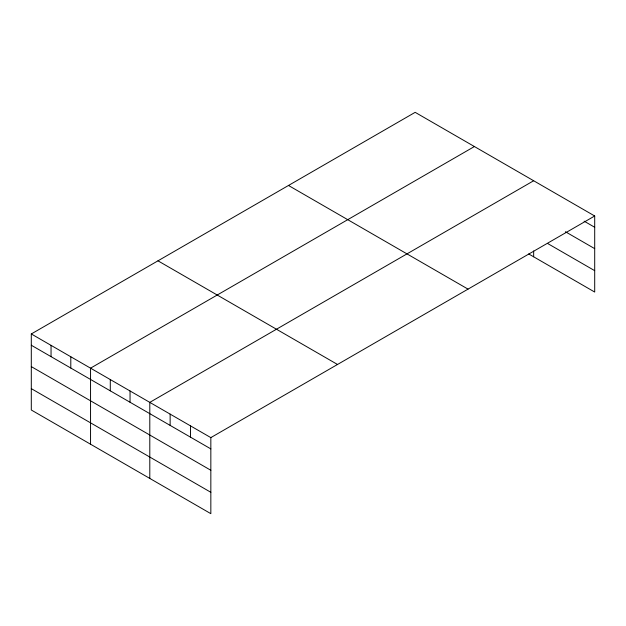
<?xml version="1.0" encoding="UTF-8"?>
<svg xmlns="http://www.w3.org/2000/svg" width="626" height="626" viewBox="0 0 626 626"><rect width="100%" height="100%" fill="white"/><g stroke="black" fill="none" stroke-linecap="round" stroke-linejoin="round"><path stroke-width="0.94" d="M31.3 333.955L210.837 437.613L210.837 513.664L31.3 410.007L31.3 333.955L415.163 112.336L594.7 215.993L594.7 292.045L528.72 253.953M474.406 146.539L90.551 368.158L90.551 444.217M533.657 180.75L149.794 402.369L149.794 478.42M210.837 437.613L594.7 215.993M584.121 221.166L594.7 227.269M565.403 231.73L594.7 248.647M547.492 243.412L594.7 270.667M288.484 185.468L468.029 289.126M157.971 260.823L337.516 364.473M31.3 345.239L210.837 448.897M31.3 366.609L210.837 470.267M31.3 388.636L210.837 492.294M533.657 250.971L533.657 256.801M190.492 425.86L190.492 437.144M170.139 414.115L170.139 425.398M130.044 390.968L130.044 402.252M110.293 379.567L110.293 390.843M70.801 356.757L70.801 368.041M51.05 345.356L51.05 356.64"/></g></svg>
